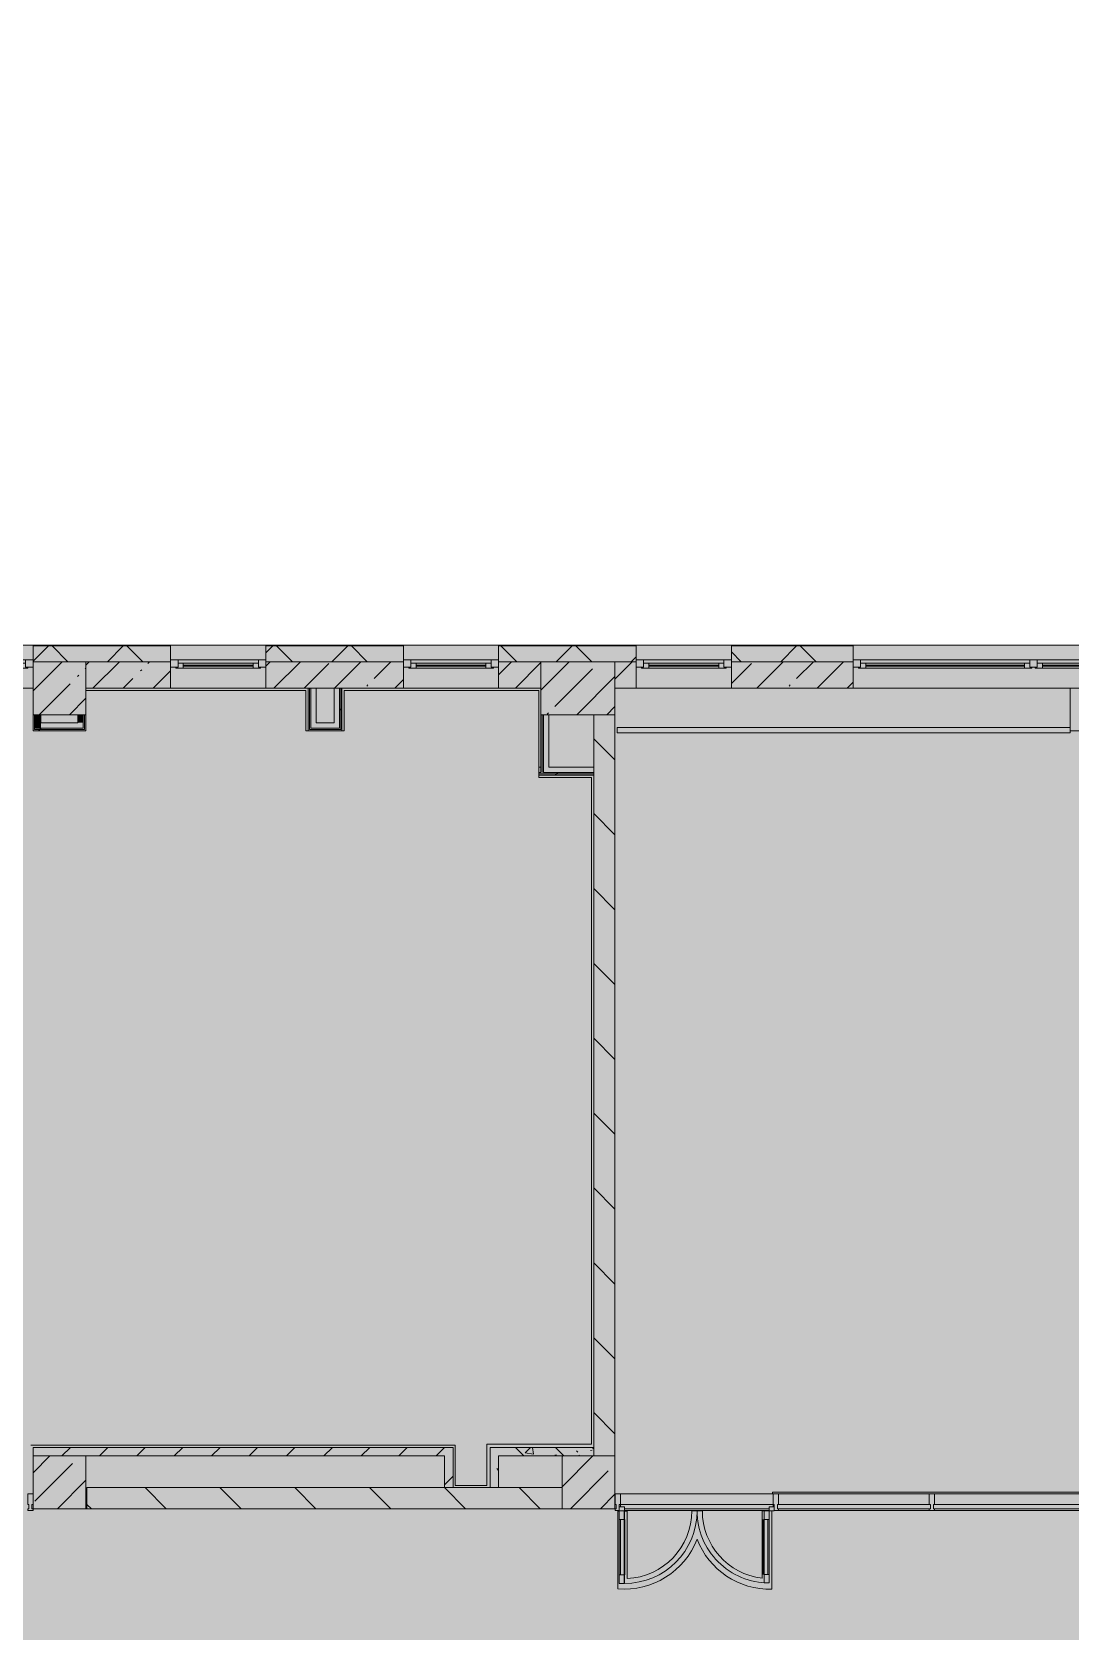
# Model space of a CAD drawing. Header units: millimetres. Extents: x 81548 to 272142, y -8553 to 29000.
# Drawn here: x 250672 to 260482, y 12246 to 27348 of the extents above; entities that cross this region are included whole.
import ezdxf

# ---------------------------------------------------------------- set-up
doc = ezdxf.new("R2010")
doc.units = ezdxf.units.MM
doc.layers.add('A-DETL-GENF-2', color=7, linetype='Continuous', lineweight=9, true_color=0xc0c0c0, transparency=0.4)
for name, color, linetype, lineweight, true_color in [('A-DETL-GENF-3', 7, 'Continuous', 5, 0xe2e2e2), ('A-DETL-GENF-4', 7, 'Continuous', 5, 0xb7b7b7), ('A-DOOR-1', 7, 'Continuous', 5, 0xb7b7b7), ('A-FLOR-2', 7, 'Continuous', 5, 0xb7b7b7), ('A-GLAZ-2', 7, 'Continuous', 5, 0x737373), ('A-GLAZ-CURT-3', 7, 'Continuous', 5, 0x737373), ('A-GLAZ-CWMG-4', 7, 'Continuous', 5, 0x737373), ('A-WALL-4', 7, 'Continuous', 5, 0x737373), ('A-WALL-5', 7, 'Continuous', 9, 0x737373), ('I-WALL-2', 7, 'Continuous', 5, 0xe7e7e7), ('I-WALL-3', 7, 'Continuous', 9, 0xe7e7e7), ('I-WALL-5', 7, 'Continuous', 5, 0x737373), ('I-WALL-6', 7, 'Continuous', 5, 0x787878), ('S-COLS-4', 7, 'Continuous', 5, 0x737373)]:
    doc.layers.add(name, color=color, linetype=linetype, lineweight=lineweight, true_color=true_color)
for name, color, linetype, lineweight in [('A-GLAZ-CURT-2', 7, 'Continuous', 5), ('A-WALL-3', 7, 'Continuous', 5), ('I-WALL-4', 7, 'Continuous', 5), ('S-COLS-3', 7, 'Continuous', 5)]:
    doc.layers.add(name, color=color, linetype=linetype, lineweight=lineweight)
pattern_1 = [(45, (145131.5, 0), (-285.1231, 285.1231), []), (45, (145416.64, 0), (-285.1231, 285.1231), [504.031, -100.806, 16.764, -84.042])]
pattern_2 = [(135, (145131.5, 0), (-353.5534, -353.5534), [])]
pattern_3 = [(135, (145131.5, 0), (-377.1708, -377.1708), [533.4, -88.9, 17.78, -88.9]), (135, (145131.5, 376.94), (-377.1708, -377.1708), []), (50, (145131.5, 0), (637.6445, -55.7866), [66.675, -733.425]), (355, (145131.5, 0), (-123.3494, 668.6992), [53.34, -586.74]), (100.451, (145184.65, -4.65), (514.299, 612.908), [56.665, -623.315]), (46.184, (145131.5, 177.8), (948.7764, -147.1497), [100.012, -1100.137]), (96.636, (145210.6, 165.5), (830.909, 865.997), [84.998, -934.973]), (351.184, (145131.5, 177.8), (830.918, 865.988), [80.01, -880.11]), (21, (145220.4, 133.35), (530.6506, -357.9283), [66.675, -733.425]), (326, (145220.4, 133.35), (216.308, 644.6585), [53.34, -586.74]), (71.451, (145264.64, 103.5), (746.9596, 286.7243), [56.665, -623.315]), (37.5, (145131.52, 0), (10.81053, 295.9426), [16.764, -562.864, 16.764, -578.866, -588.962]), (37.5, (145131.52, 0), (10.81053, 295.9426), [-1175.258, 16.764, -572.198]), (7.5, (145131.52, 0), (233.8692, 350.63175), [16.764, -322.834, 16.764, -549.529, -224.472]), (7.5, (145131.52, 0), (233.8692, 350.63175), [-905.891, 16.764, -207.708]), (327.5, (144933.27, 0), (474.5678, -20.0513), [16.764, -205.486, 16.764, -676.656, -920.115]), (327.5, (144933.27, 0), (474.5678, -20.0513), [-915.67, 16.764, -903.351]), (317.5, (144844.37, 0), (518.4522, 88.9934), [16.764, -272.161, 16.764, -443.738, -653.415]), (317.5, (144844.37, 0), (518.4522, 88.9934), [-749.427, 16.764, -636.651])]
pattern_4 = [(45, (145131.5, 0), (-530.33, 530.33), []), (135, (145131.5, 0), (-530.33, -530.33), [])]
pattern_5 = [(45, (145131.52, 0), (-176.7767, 176.7767), [])]

# ---------------------------------------------------------------- blocks, each defined once
blk = doc.blocks.new('120_Окно_СКБ_1Ст - 120_Окно_СКБ_1Ст 900х2500_h_ с форточкой-22877787-2_10_3_птичка')
at = {"layer": 'A-GLAZ-2'}
for p, q in [((-450, -127), (-450, -57)), ((-450, -57), (-380, -57)), ((450, -57), (-450, -57)), ((-380, -127), (-450, -127)), ((-450, -127), (-400, -127)), ((-380, -127), (-400, -127)), ((-400, -127), (-400, -137)), ((-400, -137), (400, -137)), ((400, -137), (-400, -137)), ((-380, -57), (-380, -127)), ((380, -87), (-380, -87)), ((-380, -87), (-380, -127)), ((-330, -137), (-330, -87)), ((-330, -107), (330, -107)), ((330, -117), (-330, -117)), ((330, -137), (330, -87)), ((380, -127), (380, -57)), ((380, -57), (450, -57)), ((380, -127), (380, -87)), ((450, -127), (380, -127)), ((400, -127), (380, -127)), ((400, -127), (450, -127)), ((400, -137), (400, -127)), ((450, -57), (450, -127))]:
    blk.add_line(p, q, dxfattribs=at)
blk = doc.blocks.new('120_Окно_СКБ_2Ст_Фрамуга сверху - 120_Окно_СКБ_2Ст_2300х2500_h_ ДОО-23103760-2_10_3_птичка')
at = {"layer": 'A-GLAZ-2'}
for p, q in [((-1150, -127), (-1150, -57)), ((-1150, -57), (-1080, -57)), ((1150, -57), (-1150, -57)), ((-1080, -127), (-1150, -127)), ((-1150, -127), (-1100, -127)), ((-1080, -127), (-1100, -127)), ((-1100, -127), (-1100, -137)), ((-1100, -137), (540, -137)), ((540, -137), (-1100, -137)), ((-1080, -57), (-1080, -127)), ((-1080, -57), (1080, -57)), ((520, -87), (-1080, -87)), ((-1080, -87), (-1080, -127)), ((-1030, -137), (-1030, -87)), ((-1030, -107), (470, -107)), ((470, -117), (-1030, -117)), ((470, -137), (470, -87)), ((520, -127), (520, -57)), ((520, -57), (590, -57)), ((520, -127), (520, -87)), ((590, -127), (520, -127)), ((540, -127), (520, -127)), ((540, -127), (570, -127)), ((540, -127), (570, -127)), ((540, -137), (540, -127)), ((590, -127), (570, -127)), ((570, -127), (570, -137)), ((570, -137), (1100, -137)), ((1100, -137), (570, -137)), ((590, -57), (590, -127)), ((1080, -87), (590, -87)), ((590, -87), (590, -127)), ((640, -137), (640, -87)), ((640, -107), (1030, -107)), ((1030, -117), (640, -117)), ((1030, -137), (1030, -87)), ((1080, -127), (1080, -57)), ((1080, -57), (1150, -57)), ((1080, -127), (1080, -87)), ((1150, -127), (1080, -127)), ((1100, -127), (1080, -127)), ((1100, -127), (1150, -127)), ((1100, -137), (1100, -127)), ((1150, -57), (1150, -127))]:
    blk.add_line(p, q, dxfattribs=at)
blk = doc.blocks.new('120_Окно_СКБ_2Ст_Фрамуга сверху - 120_Окно_СКБ_2Ст_2300х2500_h_ ДОО-V110-2_10_3_птичка')
at = {"layer": 'A-GLAZ-2'}
for p, q in [((-1150, -127), (-1150, -57)), ((-1150, -57), (-1080, -57)), ((1150, -57), (-1150, -57)), ((-1080, -127), (-1150, -127)), ((-1150, -127), (-1100, -127)), ((-1080, -127), (-1100, -127)), ((-1100, -127), (-1100, -137)), ((-1100, -137), (540, -137)), ((540, -137), (-1100, -137)), ((-1080, -57), (-1080, -127)), ((-1080, -57), (1080, -57)), ((520, -87), (-1080, -87)), ((-1080, -87), (-1080, -127)), ((-1030, -137), (-1030, -87)), ((-1030, -107), (470, -107)), ((470, -117), (-1030, -117)), ((470, -137), (470, -87)), ((520, -127), (520, -57)), ((520, -57), (590, -57)), ((520, -127), (520, -87)), ((590, -127), (520, -127)), ((540, -127), (520, -127)), ((540, -127), (570, -127)), ((540, -127), (570, -127)), ((540, -137), (540, -127)), ((590, -127), (570, -127)), ((570, -127), (570, -137)), ((570, -137), (1100, -137)), ((1100, -137), (570, -137)), ((590, -57), (590, -127)), ((1080, -87), (590, -87)), ((590, -87), (590, -127)), ((640, -137), (640, -87)), ((640, -107), (1030, -107)), ((1030, -117), (640, -117)), ((1030, -137), (1030, -87)), ((1080, -127), (1080, -57)), ((1080, -57), (1150, -57)), ((1080, -127), (1080, -87)), ((1150, -127), (1080, -127)), ((1100, -127), (1080, -127)), ((1100, -127), (1150, -127)), ((1100, -137), (1100, -127)), ((1150, -57), (1150, -127))]:
    blk.add_line(p, q, dxfattribs=at)
blk = doc.blocks.new('BSC_Колонна _Прямоугольная - 500х500-23282986-2_10_3_птичка')
at = {"layer": 'S-COLS-3'}
h = blk.add_hatch(dxfattribs=at)
h.set_pattern_fill('FP_142', color=256, style=0, pattern_type=2)
h.set_pattern_definition([(45, (-105800, -21150), (-285.1231, 285.1231), []), (45, (-105514.88, -21150), (-285.1231, 285.1231), [504.031, -100.806, 16.764, -84.042])])
h.paths.add_polyline_path([(-250, -250), (250, -250), (250, 250), (-250, 250), (-250, -95)])
at = {"layer": 'S-COLS-4'}
for p, q in [((250, 250), (-250, 250)), ((-250, 250), (-250, -250)), ((250, -250), (250, 250)), ((-250, -250), (250, -250))]:
    blk.add_line(p, q, dxfattribs=at)
blk = doc.blocks.new('BSC_Колонна _Прямоугольная - 700х500-V136-2_10_3_птичка')
at = {"layer": 'S-COLS-3'}
h = blk.add_hatch(dxfattribs=at)
h.set_pattern_fill('FP_154', color=256, style=0, pattern_type=2)
h.set_pattern_definition([(45, (-110700, -21150), (-285.1231, 285.1231), []), (45, (-110414.88, -21150), (-285.1231, 285.1231), [504.031, -100.806, 16.764, -84.042])])
h.paths.add_polyline_path([(-350, -250), (350, -250), (350, 250), (-350, 250)])
at = {"layer": 'S-COLS-4'}
for p, q in [((350, 250), (-350, 250)), ((-350, 250), (-350, -250)), ((350, -250), (350, 250)), ((-350, -250), (350, -250))]:
    blk.add_line(p, q, dxfattribs=at)
blk = doc.blocks.new('Прямоугольный импост - Импост структурный с накладкой - 160мм Темный-V175-2_10_3_птичка')
at = {"layer": 'A-GLAZ-CWMG-4'}
for p, q in [((-50, 0), (-50, 17)), ((-50, 17), (0, 17)), ((-40, 0), (-50, 0)), ((-40, -40), (-40, 0)), ((0, 0), (-10, 0)), ((-10, 0), (-10, -40)), ((0, 17), (0, 0)), ((-50, -140), (-50, -40)), ((-50, -40), (-40, -40)), ((0, -140), (-50, -140)), ((-10, -40), (0, -40)), ((0, -40), (0, -140))]:
    blk.add_line(p, q, dxfattribs=at)
blk = doc.blocks.new('Прямоугольный импост - Импост структурный с накладкой - 160мм Темный-32356295-2_10_3_птичка')
at = {"layer": 'A-GLAZ-CWMG-4'}
for p, q in [((-50, 40), (-50, 140)), ((-50, 140), (0, 140)), ((-40, 40), (-50, 40)), ((-40, 20), (-40, 40)), ((-10, 40), (-10, 0)), ((0, 40), (-10, 40)), ((-10, 0), (0, 0)), ((0, 140), (0, 40)), ((0, 0), (0, -17)), ((0, -17), (-40, -17))]:
    blk.add_line(p, q, dxfattribs=at)
blk = doc.blocks.new('Системная панель - Стекло - 40мм-32428871-2_10_3_птичка')
at = {"layer": 'A-GLAZ-CURT-3'}
for p, q in [((749, 0), (-749, 0)), ((-749, 0), (-749, -40)), ((749, -40), (749, 0)), ((-749, -40), (749, -40))]:
    blk.add_line(p, q, dxfattribs=at)
blk = doc.blocks.new('Дверь_Витражная_остекление_ - ВВ-23-32429828-2_10_3_птичка')
at = {"layer": 'A-DETL-GENF-3'}
for points in [[(-682.5, 700), (-682.5, 20), (-637.5, 20), (-637.5, 700)], [(687.5, 705), (687.5, 20), (732.5, 20), (732.5, 705)]]:
    blk.add_hatch(color=256, dxfattribs=at).paths.add_polyline_path(points)
at = {"layer": 'A-DETL-GENF-4'}
for p, q in [((-682.5, 700), (-637.5, 700)), ((-682.5, 700), (-682.5, 20)), ((-637.5, 700), (-682.5, 700)), ((-682.5, 700), (-682.5, 20)), ((-682.5, 620), (-637.5, 620)), ((-672.5, 620), (-672.5, 100)), ((-637.5, 700), (-637.5, 20)), ((-637.5, 20), (-637.5, 700)), ((-628.5, 620), (-628.5, 100)), ((678.5, 625), (678.5, 100)), ((732.5, 705), (687.5, 705)), ((687.5, 705), (687.5, 20)), ((732.5, 705), (687.5, 705)), ((687.5, 705), (687.5, 20)), ((732.5, 625), (687.5, 625)), ((722.5, 625), (722.5, 100)), ((732.5, 705), (732.5, 20)), ((732.5, 20), (732.5, 705)), ((-682.5, 100), (-637.5, 100)), ((-637.5, 20), (-682.5, 20)), ((-682.5, 20), (-637.5, 20)), ((732.5, 100), (687.5, 100))]:
    blk.add_line(p, q, dxfattribs=at)
at = {"layer": 'A-DOOR-1'}
for p, q in [((-682.5, 700), (-682.5, 20)), ((682.5, 705), (682.5, 20)), ((-682.5, 20), (-732.5, 20)), ((-732.5, 20), (-732.5, -20)), ((-682.5, -20), (-682.5, 20)), ((732.5, 20), (682.5, 20)), ((682.5, 20), (682.5, -20)), ((732.5, -20), (732.5, 20)), ((-732.5, -20), (-682.5, -20)), ((682.5, -20), (732.5, -20))]:
    blk.add_line(p, q, dxfattribs=at)
for centre, radius, start, end in [((-682.5, 20), 680, 360, 90), ((682.5, 20), 685, 90, 180)]:
    blk.add_arc(centre, radius, start, end, dxfattribs=at)
blk = doc.blocks.new('Прямоугольный импост - Импост структурный с накладкой - 160мм Темный-32428730-2_10_3_птичка')
at = {"layer": 'A-GLAZ-CWMG-4'}
for p, q in [((111101, 13540), (112546, 13540)), ((111101, 13420), (111101, 13440)), ((111101, 13440), (112546, 13440)), ((111141, 13400), (112506, 13400)), ((111141, 13383), (112506, 13383)), ((112546, 13440), (112546, 13420))]:
    blk.add_line(p, q, dxfattribs=at)
blk = doc.blocks.new('Прямоугольный импост - Импост структурный с накладкой - 160мм Темный-32428868-2_10_3_птичка')
at = {"layer": 'A-GLAZ-CWMG-4'}
for p, q in [((114071, 13540), (115549, 13540)), ((114071, 13383), (115549, 13383))]:
    blk.add_line(p, q, dxfattribs=at)
blk = doc.blocks.new('Системная панель - Стекло - 40мм-32428872-2_10_3_птичка')
at = {"layer": 'A-GLAZ-CURT-2'}
h = blk.add_hatch(dxfattribs=at)
h.set_pattern_fill('FP_172', color=256, style=0, pattern_type=2)
h.set_pattern_definition([(225, (113808, 12900), (1414.214, -1414.214), [1000, -3000]), (225, (114808, 13400), (1414.214, -1414.214), [3000, -1000]), (225, (112808, 13900), (1414.214, -1414.214), [1000, -3000])])
h.paths.add_polyline_path([(-723, 0), (-723, -40), (722, -40), (722, 0), (-476, 0)])
at = {"layer": 'A-GLAZ-CURT-3'}
for p, q in [((722, 0), (-723, 0)), ((-723, 0), (-723, -40)), ((722, -40), (722, 0)), ((-723, -40), (722, -40))]:
    blk.add_line(p, q, dxfattribs=at)
blk = doc.blocks.new('Прямоугольный импост - Импост структурный с накладкой - 160мм Темный-32428869-2_10_3_птичка')
at = {"layer": 'A-GLAZ-CWMG-4'}
for p, q in [((112596, 13540), (114021, 13540)), ((112596, 13383), (114021, 13383))]:
    blk.add_line(p, q, dxfattribs=at)
blk = doc.blocks.new('Прямоугольный импост - Импост структурный с накладкой - 160мм Темный-32356291-2_10_3_птичка')
at = {"layer": 'A-GLAZ-CWMG-4'}
for p, q in [((-25, 40), (-25, 140)), ((-25, 140), (25, 140)), ((-15, 40), (-25, 40)), ((-25, -17), (-25, 0)), ((-25, 0), (-15, 0)), ((-15, 0), (-15, 40)), ((15, 40), (15, 20)), ((25, 40), (15, 40)), ((25, 140), (25, 40)), ((15, -17), (-25, -17))]:
    blk.add_line(p, q, dxfattribs=at)
blk = doc.blocks.new('Прямоугольный импост - Импост структурный с накладкой - 160мм Темный-30755836-2_10_3_птичка')
at = {"layer": 'A-GLAZ-CWMG-4'}
for p, q in [((-25, 40), (-25, 140)), ((-25, 140), (25, 140)), ((-15, 40), (-25, 40)), ((-25, -17), (-25, 0)), ((-25, 0), (-15, 0)), ((-15, 0), (-15, 40)), ((15, 40), (15, 0)), ((25, 40), (15, 40)), ((15, 0), (25, 0)), ((25, 140), (25, 40)), ((25, 0), (25, -17)), ((25, -17), (-25, -17))]:
    blk.add_line(p, q, dxfattribs=at)

msp = doc.modelspace()

# ---------------------------------------------------------------- hatches: boundary and pattern name
at = {"layer": 'A-DETL-GENF-2'}
msp.add_hatch(color=256, dxfattribs=at).paths.add_polyline_path([(268200.9, -258), (270369.5, -258), (270369.5, 21558), (238439.5, 21558), (238439.5, 27348), (229991.5, 27348), (229991.5, 5750), (234333.5, 5750), (234333.5, -258), (267272.4, -258)])
at = {"layer": 'A-WALL-3'}
h = msp.add_hatch(dxfattribs=at)
h.set_pattern_fill('FP_55', color=256, style=0, pattern_type=2)
h.set_pattern_definition([(45, (145131.5, 0), (-353.5534, 353.5534), []), (135, (145131.5, 0), (-353.5534, -353.5534), [])])
h.paths.add_polyline_path([(270361.5, 21400), (270361.5, 21550), (265281.7, 21550), (265281.7, 21400), (270211.5, 21400)])
h.paths.add_polyline_path([(264381.7, 21400), (264381.7, 21550), (263032, 21550), (263032, 21400), (263558.3, 21400)])
h.paths.add_polyline_path([(251487.6, 21400), (251982, 21400), (251982, 21550), (250681.7, 21550), (250681.7, 21400), (251181.5, 21400)])
h.paths.add_polyline_path([(254182, 21400), (254182, 21550), (252882, 21550), (252882, 21400), (253344.6, 21400)])
h.paths.add_polyline_path([(255082, 21400), (256381.5, 21400), (256381.5, 21550), (255082, 21550)])
h.paths.add_polyline_path([(261232, 21400), (262132, 21400), (262132, 21550), (260732, 21550), (260732, 21400), (260772.8, 21400)])
h.paths.add_polyline_path([(258432, 21400), (258432, 21550), (257281.5, 21550), (257281.5, 21400)])
h.paths.add_polyline_path([(248381.7, 21400), (248381.7, 21550), (247181.5, 21550), (247181.5, 21400), (247773.5, 21400)])
h.paths.add_polyline_path([(238439.5, 21400), (238441.5, 21400), (238437.4, 21550), (238191.5, 21550), (238191.5, 21400), (238398.5, 21400)])
h.paths.add_polyline_path([(241741.5, 21400), (246281.5, 21400), (246281.5, 21550), (241741.5, 21550)])
at = {"layer": 'I-WALL-2'}
msp.add_hatch(color=256, dxfattribs=at).paths.add_polyline_path([(255556.5, 20404), (255556.5, 20900), (255506.5, 20900), (255506.5, 20404)])
at = {"layer": 'I-WALL-3'}
for points in [[(253356.5, 20774), (253356.5, 21150), (253306.5, 21150), (253306.5, 20774), (253344.6, 20774)], [(253576.5, 20824), (253576.5, 21150), (253526.5, 21150), (253526.5, 20824)], [(250756.5, 20774), (250756.5, 20900), (250706.5, 20900), (250706.5, 20774)], [(251156.5, 20824), (251156.5, 20900), (251106.5, 20900), (251106.5, 20824)], [(250756.5, 20774), (251156.5, 20774), (251156.5, 20824), (250756.5, 20824)], [(253356.5, 20774), (253576.5, 20774), (253576.5, 20824), (253356.5, 20824)]]:
    msp.add_hatch(color=256, dxfattribs=at).paths.add_polyline_path(points)
h = msp.add_hatch(color=256, dxfattribs=at)
h.paths.add_polyline_path([(255481.5, 20354), (255481.5, 20404), (255461.5, 20404), (255461.5, 20354)])
h.paths.add_polyline_path([(255981.5, 20354), (255981.5, 20404), (255506.5, 20404), (255506.5, 20354)])
at = {"layer": 'I-WALL-4'}
h = msp.add_hatch(dxfattribs=at)
h.set_pattern_fill('FP_63', color=256, style=0, pattern_type=2)
h.set_pattern_definition(pattern_1)
h.paths.add_polyline_path([(263032, 21150), (264381.7, 21150), (264381.7, 21400), (263032, 21400)])
h.paths.add_polyline_path([(257281.5, 21150), (258432, 21150), (258432, 21400), (257281.5, 21400)])
h.paths.add_polyline_path([(261232, 21150), (262132, 21150), (262132, 21400), (261232, 21400), (261232, 21239.3)])
h.paths.add_polyline_path([(266341.5, 21150), (266341.5, 21400), (265981.5, 21400), (265981.5, 21150)])
h.paths.add_polyline_path([(246281.5, 21150), (246281.5, 21400), (245931.5, 21400), (245931.5, 21150), (246269, 21150)])
h.paths.add_polyline_path([(247773.5, 21150), (248381.7, 21150), (248381.7, 21400), (247181.5, 21400), (247181.5, 21150)])
h.paths.add_polyline_path([(253576.5, 21150), (254182, 21150), (254182, 21400), (252882, 21400), (252882, 21150), (253526.5, 21150)])
h.paths.add_polyline_path([(251181.5, 21150), (251982, 21150), (251982, 21400), (251181.5, 21400)])
h.paths.add_polyline_path([(256381.5, 21150), (256381.5, 21400), (256181.5, 21400), (256181.5, 21150)])
h.paths.add_polyline_path([(255481.5, 21150), (255481.5, 21400), (255082, 21400), (255082, 21150), (255201.7, 21150)])
h = msp.add_hatch(dxfattribs=at)
h.set_pattern_fill('FP_167', color=256, style=0, pattern_type=2)
h.set_pattern_definition(pattern_4)
h.paths.add_polyline_path([(253589, 20774), (253589, 21150), (253576.5, 21150), (253576.5, 20774)])
h = msp.add_hatch(dxfattribs=at)
h.set_pattern_fill('FP_167', color=256, style=0, pattern_type=2)
h.set_pattern_definition(pattern_4)
h.paths.add_polyline_path([(253601.5, 20761.5), (253601.5, 21150), (253589, 21150), (253589, 20761.5)])
h = msp.add_hatch(dxfattribs=at)
h.set_pattern_fill('FP_66', color=256, style=0, pattern_type=2)
h.set_pattern_definition(pattern_2)
h.paths.add_polyline_path([(256181.5, 13900), (256181.5, 20900), (255981.5, 20900), (255981.5, 13900)])
h = msp.add_hatch(dxfattribs=at)
h.set_pattern_fill('FP_167', color=256, style=0, pattern_type=2)
h.set_pattern_definition(pattern_4)
h.paths.add_polyline_path([(250694, 20749), (251181.5, 20749), (251181.5, 20761.5), (250694, 20761.5)])
h = msp.add_hatch(dxfattribs=at)
h.set_pattern_fill('FP_167', color=256, style=0, pattern_type=2)
h.set_pattern_definition(pattern_4)
h.paths.add_polyline_path([(250706.5, 20761.5), (251169, 20761.5), (251169, 20774), (250706.5, 20774)])
h = msp.add_hatch(dxfattribs=at)
h.set_pattern_fill('FP_167', color=256, style=0, pattern_type=2)
h.set_pattern_definition(pattern_4)
h.paths.add_polyline_path([(255981.5, 20341.5), (255981.5, 20354), (255461.5, 20354), (255461.5, 20341.5)])
h = msp.add_hatch(dxfattribs=at)
h.set_pattern_fill('FP_167', color=256, style=0, pattern_type=2)
h.set_pattern_definition(pattern_4)
h.paths.add_polyline_path([(255981.5, 20329), (255981.5, 20341.5), (255461.5, 20341.5), (255461.5, 20329)])
h = msp.add_hatch(dxfattribs=at)
h.set_pattern_fill('FP_67', color=256, style=0, pattern_type=2)
h.set_pattern_definition(pattern_5)
h.paths.add_polyline_path([(254651.5, 13900), (254651.5, 13980), (250681.5, 13980), (250681.5, 13900), (254571.5, 13900)])
h = msp.add_hatch(dxfattribs=at)
h.set_pattern_fill('FP_67', color=256, style=0, pattern_type=2)
h.set_pattern_definition(pattern_5)
h.paths.add_polyline_path([(254651.5, 13600), (254651.5, 13900), (254571.5, 13900), (254571.5, 13600)])
h = msp.add_hatch(dxfattribs=at)
h.set_pattern_fill('FP_66', color=256, style=0, pattern_type=2)
h.set_pattern_definition(pattern_2)
h.paths.add_polyline_path([(255681.5, 13400), (255681.5, 13600), (251191.5, 13600), (251191.5, 13400), (255201.7, 13400)])
at = {"layer": 'I-WALL-6'}
h = msp.add_hatch(dxfattribs=at)
h.set_pattern_fill('FP_76', color=256, style=0, pattern_type=2)
h.set_pattern_definition(pattern_3)
h.paths.add_polyline_path([(255081.5, 13600), (255081.5, 13980), (255001.5, 13980), (255001.5, 13600)])
h = msp.add_hatch(dxfattribs=at)
h.set_pattern_fill('FP_76', color=256, style=0, pattern_type=2)
h.set_pattern_definition(pattern_3)
h.paths.add_polyline_path([(255981.5, 13900), (255981.5, 13980), (255081.5, 13980), (255081.5, 13900), (255201.7, 13900)])
at = {"layer": 'S-COLS-3'}
h = msp.add_hatch(dxfattribs=at)
h.set_pattern_fill('FP_63', color=256, style=0, pattern_type=2)
h.set_pattern_definition(pattern_1)
h.paths.add_polyline_path([(251181.5, 13400), (251181.5, 13900), (250681.5, 13900), (250681.5, 13400)])
h = msp.add_hatch(dxfattribs=at)
h.set_pattern_fill('FP_63', color=256, style=0, pattern_type=2)
h.set_pattern_definition(pattern_1)
h.paths.add_polyline_path([(256130.2, 13400), (256181.5, 13400), (256181.5, 13900), (255681.5, 13900), (255681.5, 13400)])

# ---------------------------------------------------------------- linework, layer by layer
at = {"layer": 'A-FLOR-2'}
for p, q in [((253260.5, 21130), (251181.5, 21130)), ((253260.5, 20748), (253260.5, 21130)), ((255460.5, 21130), (253622.5, 21130)), ((253622.5, 21130), (253622.5, 20748)), ((255460.5, 20308), (255460.5, 21130)), ((253622.5, 20748), (253260.5, 20748)), ((255960.5, 20308), (255460.5, 20308)), ((255960.5, 14011), (255960.5, 20308)), ((250661.5, 14000), (254671.5, 14000)), ((254671.5, 14000), (254671.5, 13620)), ((254970.5, 13620), (254970.5, 14011)), ((254970.5, 14011), (255960.5, 14011)), ((254671.5, 13620), (254970.5, 13620)), ((257671.5, 13540), (257671.5, 13557)), ((257671.5, 13557), (260731.5, 13557)), ((251191.5, 13400), (251181.5, 13400)), ((256181.5, 13400.5), (256192.4, 13400.5)), ((256222, 13378.5), (256207.4, 13378.5)), ((256207.4, 13378.5), (256207.4, 12642.4)), ((256296.7, 13378.5), (256267, 13378.5)), ((256296.7, 12740.7), (256296.7, 13378.5)), ((257007, 13380), (256907, 13380)), ((257637, 13381.5), (257572.3, 13381.5)), ((257572.3, 13381.5), (257572.3, 12744.4)), ((257664.6, 12640.2), (257664.6, 13380))]:
    msp.add_line(p, q, dxfattribs=at)
for centre, radius, start, end in [((256267, 13380), 640, 272.66078, 0), ((257647, 13380), 640, 180, 263.29215), ((256267, 13380), 740, 265.37807, 338.81722), ((257647, 13380), 740, 201.18278, 271.36364)]:
    msp.add_arc(centre, radius, start, end, dxfattribs=at)
at = {"layer": 'A-WALL-4'}
for p, q in [((255082, 21558), (241741.5, 21558)), ((250681.7, 21558), (250681.7, 21400)), ((251982, 21400), (251982, 21558)), ((252882, 21558), (252882, 21400)), ((254182, 21400), (254182, 21558)), ((265281.7, 21558), (255082, 21558)), ((255082, 21558), (255082, 21400)), ((256381.5, 21400), (256381.5, 21558)), ((257281.5, 21558), (257281.5, 21400)), ((258432, 21400), (258432, 21558))]:
    msp.add_line(p, q, dxfattribs=at)
at = {"layer": 'A-WALL-5'}
for p, q in [((251982, 21553), (250681.7, 21553)), ((251982, 21550), (250681.7, 21550)), ((254182, 21553), (252882, 21553)), ((254182, 21550), (252882, 21550)), ((256381.5, 21553), (255082, 21553)), ((256381.5, 21550), (255082, 21550)), ((258432, 21553), (257281.5, 21553)), ((258432, 21550), (257281.5, 21550)), ((251982, 21400), (251181.5, 21400)), ((254182, 21400), (252882, 21400)), ((255481.5, 21400), (255082, 21400)), ((256381.5, 21400), (256181.5, 21400)), ((258432, 21400), (257281.5, 21400)), ((253356.5, 21150), (253281.5, 21150)), ((253294, 20761.5), (253294, 21150)), ((253306.5, 20774), (253306.5, 21150)), ((253601.5, 21150), (253526.5, 21150)), ((253576.5, 21150), (253576.5, 20774)), ((253589, 21150), (253589, 20761.5)), ((250694, 20761.5), (250694, 20900)), ((250706.5, 20774), (250706.5, 20900)), ((251156.5, 20900), (251156.5, 20774)), ((251169, 20900), (251169, 20761.5)), ((255494, 20900), (255494, 20354)), ((255506.5, 20900), (255506.5, 20354)), ((251169, 20761.5), (250694, 20761.5)), ((251156.5, 20774), (250706.5, 20774)), ((253589, 20761.5), (253294, 20761.5)), ((253576.5, 20774), (253306.5, 20774)), ((255481.5, 20404), (255481.5, 20354)), ((255481.5, 20354), (255461.5, 20354)), ((255981.5, 20341.5), (255461.5, 20341.5)), ((255981.5, 20354), (255506.5, 20354)), ((255981.5, 13900), (255981.5, 13980)), ((254571.5, 13600), (254651.5, 13600))]:
    msp.add_line(p, q, dxfattribs=at)
at = {"layer": 'I-WALL-5'}
for p, q in [((251982, 21150), (251982, 21400)), ((252882, 21400), (252882, 21150)), ((254182, 21150), (254182, 21400)), ((255082, 21400), (255082, 21150)), ((256381.5, 21150), (256381.5, 21400)), ((257281.5, 21400), (257281.5, 21150)), ((258432, 21150), (258432, 21400)), ((250681.5, 21150), (246281.5, 21150)), ((253281.5, 21150), (251181.5, 21150)), ((253281.5, 21150), (253281.5, 20749)), ((253356.5, 21150), (253526.5, 21150)), ((253356.5, 20824), (253356.5, 21150)), ((253526.5, 21150), (253526.5, 20824)), ((255481.5, 21150), (253601.5, 21150)), ((253601.5, 20749), (253601.5, 21150)), ((260732, 21150), (256181.5, 21150)), ((260482, 21150), (260482, 20728)), ((250681.5, 20900), (250681.5, 20749)), ((250756.5, 20824), (250756.5, 20900)), ((251106.5, 20900), (251106.5, 20824)), ((251181.5, 20749), (251181.5, 20900)), ((255481.5, 20900), (255481.5, 20404)), ((255556.5, 20404), (255556.5, 20900)), ((255981.5, 20900), (255981.5, 13980)), ((256181.5, 13900), (256181.5, 20900)), ((250681.5, 20749), (251181.5, 20749)), ((251106.5, 20824), (250756.5, 20824)), ((253281.5, 20749), (253601.5, 20749)), ((253526.5, 20824), (253356.5, 20824)), ((256202.5, 20778), (260482, 20778)), ((256202.5, 20778), (256202.5, 20728)), ((260482, 20728), (256202.5, 20728)), ((260482, 20749), (261232, 20749)), ((255481.5, 20404), (255461.5, 20404)), ((255461.5, 20404), (255461.5, 20329)), ((255981.5, 20404), (255556.5, 20404)), ((255461.5, 20329), (255981.5, 20329)), ((254651.5, 13980), (250681.5, 13980)), ((250681.5, 13980), (250681.5, 13900)), ((250681.5, 13900), (254571.5, 13900)), ((254571.5, 13900), (254571.5, 13600)), ((254651.5, 13600), (254651.5, 13980)), ((255001.5, 13980), (255001.5, 13600)), ((255981.5, 13980), (255001.5, 13980)), ((255081.5, 13600), (255081.5, 13900)), ((255081.5, 13900), (256181.5, 13900)), ((254571.5, 13600), (251191.5, 13600)), ((251191.5, 13600), (251191.5, 13400)), ((255681.5, 13600), (254651.5, 13600)), ((255681.5, 13400), (255681.5, 13600)), ((251191.5, 13400), (255681.5, 13400))]:
    msp.add_line(p, q, dxfattribs=at)
at = {"layer": 'S-COLS-4'}
for p, q in [((251181.5, 13900), (250681.5, 13900)), ((250681.5, 13900), (250681.5, 13400)), ((251181.5, 13400), (251181.5, 13900)), ((255981.5, 13900), (255681.5, 13900)), ((255681.5, 13900), (255681.5, 13600)), ((256181.5, 13900), (255981.5, 13900)), ((256181.5, 13400), (256181.5, 13900)), ((255681.5, 13600), (255681.5, 13400)), ((250681.5, 13400), (251181.5, 13400)), ((255681.5, 13400), (256181.5, 13400))]:
    msp.add_line(p, q, dxfattribs=at)

# ---------------------------------------------------------------- block references
at = {"layer": 'A-DOOR-1', "rotation": 180}
msp.add_blockref('Дверь_Витражная_остекление_ - ВВ-23-32429828-2_10_3_птичка', (256954.5, 13400), dxfattribs=at)
at = {"layer": 'A-GLAZ-2'}
for name, p in [('120_Окно_СКБ_2Ст_Фрамуга сверху - 120_Окно_СКБ_2Ст_2300х2500_h_ ДОО-23103760-2_10_3_птичка', (249531.7, 21475)), ('120_Окно_СКБ_1Ст - 120_Окно_СКБ_1Ст 900х2500_h_ с форточкой-22877787-2_10_3_птичка', (252432, 21475)), ('120_Окно_СКБ_1Ст - 120_Окно_СКБ_1Ст 900х2500_h_ с форточкой-22877787-2_10_3_птичка', (254632, 21475)), ('120_Окно_СКБ_1Ст - 120_Окно_СКБ_1Ст 900х2500_h_ с форточкой-22877787-2_10_3_птичка', (256831.5, 21475)), ('120_Окно_СКБ_2Ст_Фрамуга сверху - 120_Окно_СКБ_2Ст_2300х2500_h_ ДОО-V110-2_10_3_птичка', (259582, 21475))]:
    msp.add_blockref(name, p, dxfattribs=at)
at = {"layer": 'A-GLAZ-CURT-3', "rotation": 180}
for name, p in [('Системная панель - Стекло - 40мм-32428872-2_10_3_птичка', (258439.5, 13400)), ('Системная панель - Стекло - 40мм-32428871-2_10_3_птичка', (259941.5, 13400))]:
    msp.add_blockref(name, p, dxfattribs=at)
at = {"layer": 'A-GLAZ-CWMG-4', "extrusion": (0, 0, -1), "rotation": 180}
msp.add_blockref('Прямоугольный импост - Импост структурный с накладкой - 160мм Темный-V175-2_10_3_птичка', (-250681.5, 13400), dxfattribs=at)
at = {"layer": 'A-GLAZ-CWMG-4', "extrusion": (0, 0, -1)}
for name, p in [('Прямоугольный импост - Импост структурный с накладкой - 160мм Темный-32356295-2_10_3_птичка', (-256182, 13400)), ('Прямоугольный импост - Импост структурный с накладкой - 160мм Темный-32356291-2_10_3_птичка', (-257702, 13400)), ('Прямоугольный импост - Импост структурный с накладкой - 160мм Темный-30755836-2_10_3_птичка', (-259177, 13400))]:
    msp.add_blockref(name, p, dxfattribs=at)
at = {"layer": 'A-GLAZ-CWMG-4'}
for name in ['Прямоугольный импост - Импост структурный с накладкой - 160мм Темный-32428730-2_10_3_птичка', 'Прямоугольный импост - Импост структурный с накладкой - 160мм Темный-32428869-2_10_3_птичка', 'Прямоугольный импост - Импост структурный с накладкой - 160мм Темный-32428868-2_10_3_птичка']:
    msp.add_blockref(name, (145131.5, 0), dxfattribs=at)
at = {"layer": 'S-COLS-4'}
for name, p in [('BSC_Колонна _Прямоугольная - 500х500-23282986-2_10_3_птичка', (250931.5, 21150)), ('BSC_Колонна _Прямоугольная - 700х500-V136-2_10_3_птичка', (255831.5, 21150))]:
    msp.add_blockref(name, p, dxfattribs=at)

doc.saveas('drawing.dxf')
